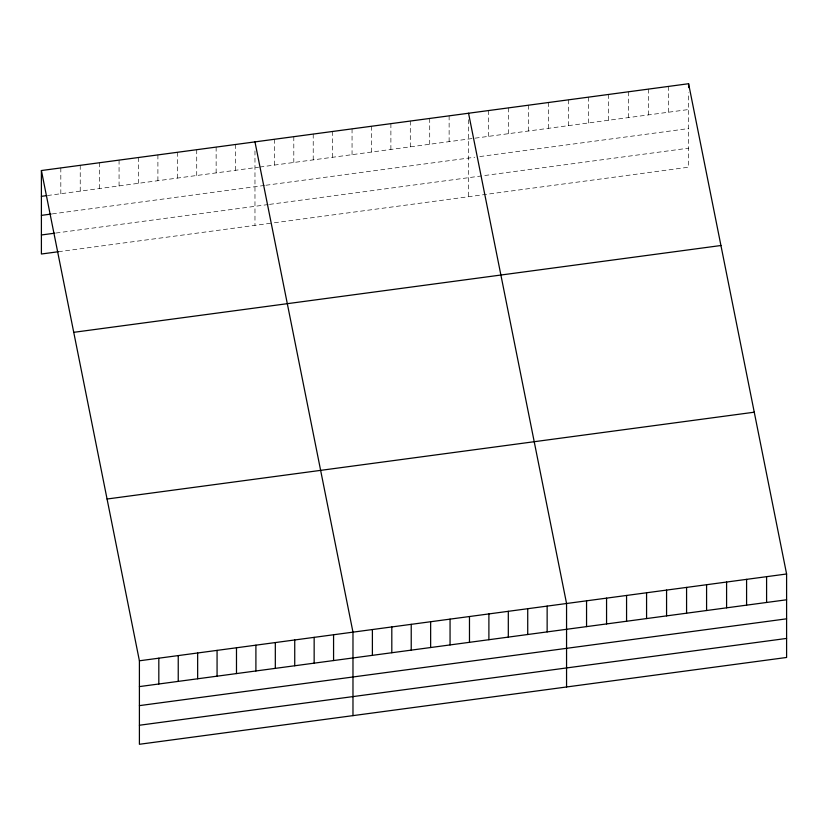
<?xml version="1.0" encoding="UTF-8"?>
<svg xmlns="http://www.w3.org/2000/svg" width="828" height="828" viewBox="0 0 828 828"><rect width="100%" height="100%" fill="white"/><g stroke="black" fill="none" stroke-linecap="round" stroke-linejoin="round"><path stroke-width="0.62" stroke-dasharray="4.14 3.1" d="M47.465 195.522L258.615 167.194M259.826 167.039L688.596 109.524M52.319 213.903L264.681 185.42M265.891 185.255L474.796 157.227M479.795 156.564L688.596 128.557M55.962 233.03L268.324 204.537M269.535 204.381L688.596 148.16M58.384 251.733L271.967 223.084M274.389 222.763L688.596 167.204L688.596 92.757M668.589 86.412L668.589 112.204M648.583 89.093L648.583 114.885M628.576 91.773L628.576 117.566M608.58 94.454L608.58 120.257M588.573 97.145L588.573 122.937M568.567 99.826L568.567 125.618M548.56 102.506L548.56 128.299M528.564 105.187L528.564 130.99M508.558 107.878L508.558 133.67M488.551 110.559L488.551 136.351M468.544 119.687L468.544 196.712M449.128 115.848L449.128 141.64M429.711 118.456L429.711 144.248M410.295 121.054L410.295 146.846M390.888 123.662L390.888 149.454M371.472 126.26L371.472 152.062M352.055 128.868L352.055 154.66M332.639 131.476L332.639 157.268M313.222 134.074L313.222 159.876M293.805 136.682L293.805 162.474M274.389 139.29L274.389 165.082M254.972 150.924L254.972 225.361M235.556 144.496L235.556 170.289M216.139 147.105L216.139 172.897M196.722 149.702L196.722 175.495M177.306 152.311L177.306 178.103M157.9 154.908L157.9 180.711M138.483 157.517L138.483 183.309M119.066 160.125L119.066 185.917M99.65 162.723L99.65 188.525M80.233 165.331L80.233 191.123M60.817 167.939L60.817 193.731"/><path stroke-width="1.24" d="M786.6 599.782L786.6 657.463L139.404 744.279L139.404 660.796L41.4 170.537L688.596 83.721L786.6 573.99L786.6 599.782L139.404 686.598M41.4 196.329L46.254 195.687M41.4 215.373L51.108 214.069M41.4 234.976L54.751 233.185M58.384 251.733L41.4 254.01L41.4 170.537M73.744 332.328L720.94 245.512M107.06 499.015L754.256 412.199M139.404 660.796L786.6 573.99M139.404 705.632L786.6 618.816M139.404 725.245L786.6 638.429M468.544 113.239L566.559 603.498L566.559 686.981M254.972 141.888L352.976 632.147L352.976 715.63M766.593 576.671L766.593 602.463M746.587 579.352L746.587 605.144M726.591 582.032L726.591 607.835M706.584 584.723L706.584 610.515M688.596 83.721L688.596 87.592M686.578 587.404L686.578 613.196M666.571 590.085L666.571 615.877M646.575 592.765L646.575 618.568M626.568 595.456L626.568 621.248M606.562 598.137L606.562 623.929M586.555 600.817L586.555 626.61M547.142 606.106L547.142 631.899M527.726 608.715L527.726 634.507M508.309 611.312L508.309 637.115M488.893 613.921L488.893 639.713M469.476 616.529L469.476 642.321M450.059 619.127L450.059 644.919M430.643 621.735L430.643 647.527M411.226 624.343L411.226 650.135M391.81 626.941L391.81 652.733M372.393 629.549L372.393 655.341M333.57 634.755L333.57 660.547M314.154 637.363L314.154 663.156M294.737 639.961L294.737 665.764M275.32 642.569L275.32 668.362M255.904 645.178L255.904 670.97M236.487 647.775L236.487 673.568M217.071 650.384L217.071 676.176M197.654 652.992L197.654 678.784M178.237 655.59L178.237 681.382M158.821 658.198L158.821 683.99"/></g></svg>
